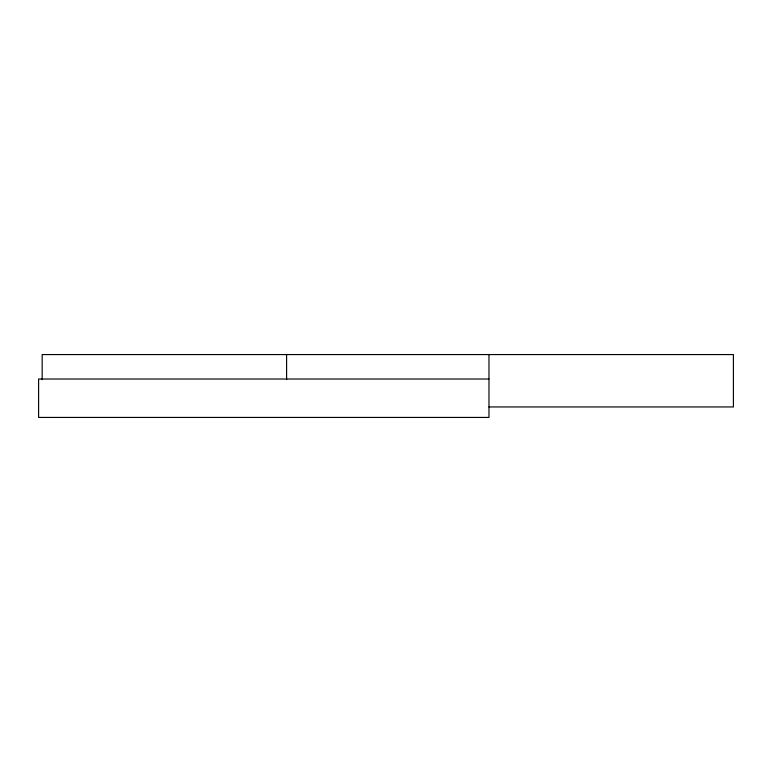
<?xml version="1.0" encoding="UTF-8"?>
<svg xmlns="http://www.w3.org/2000/svg" width="772" height="772" viewBox="0 0 772 772"><rect width="100%" height="100%" fill="white"/><g stroke="black" fill="none" stroke-linecap="round" stroke-linejoin="round"><path stroke-width="1.16" d="M488.975 379.013L38.6 379.013L38.6 417.43L488.975 417.43L488.975 354.57M488.975 406.95L733.4 406.95L733.4 354.57L42.171 354.57L42.171 379.631M286.595 354.57L286.595 379.631"/></g></svg>
